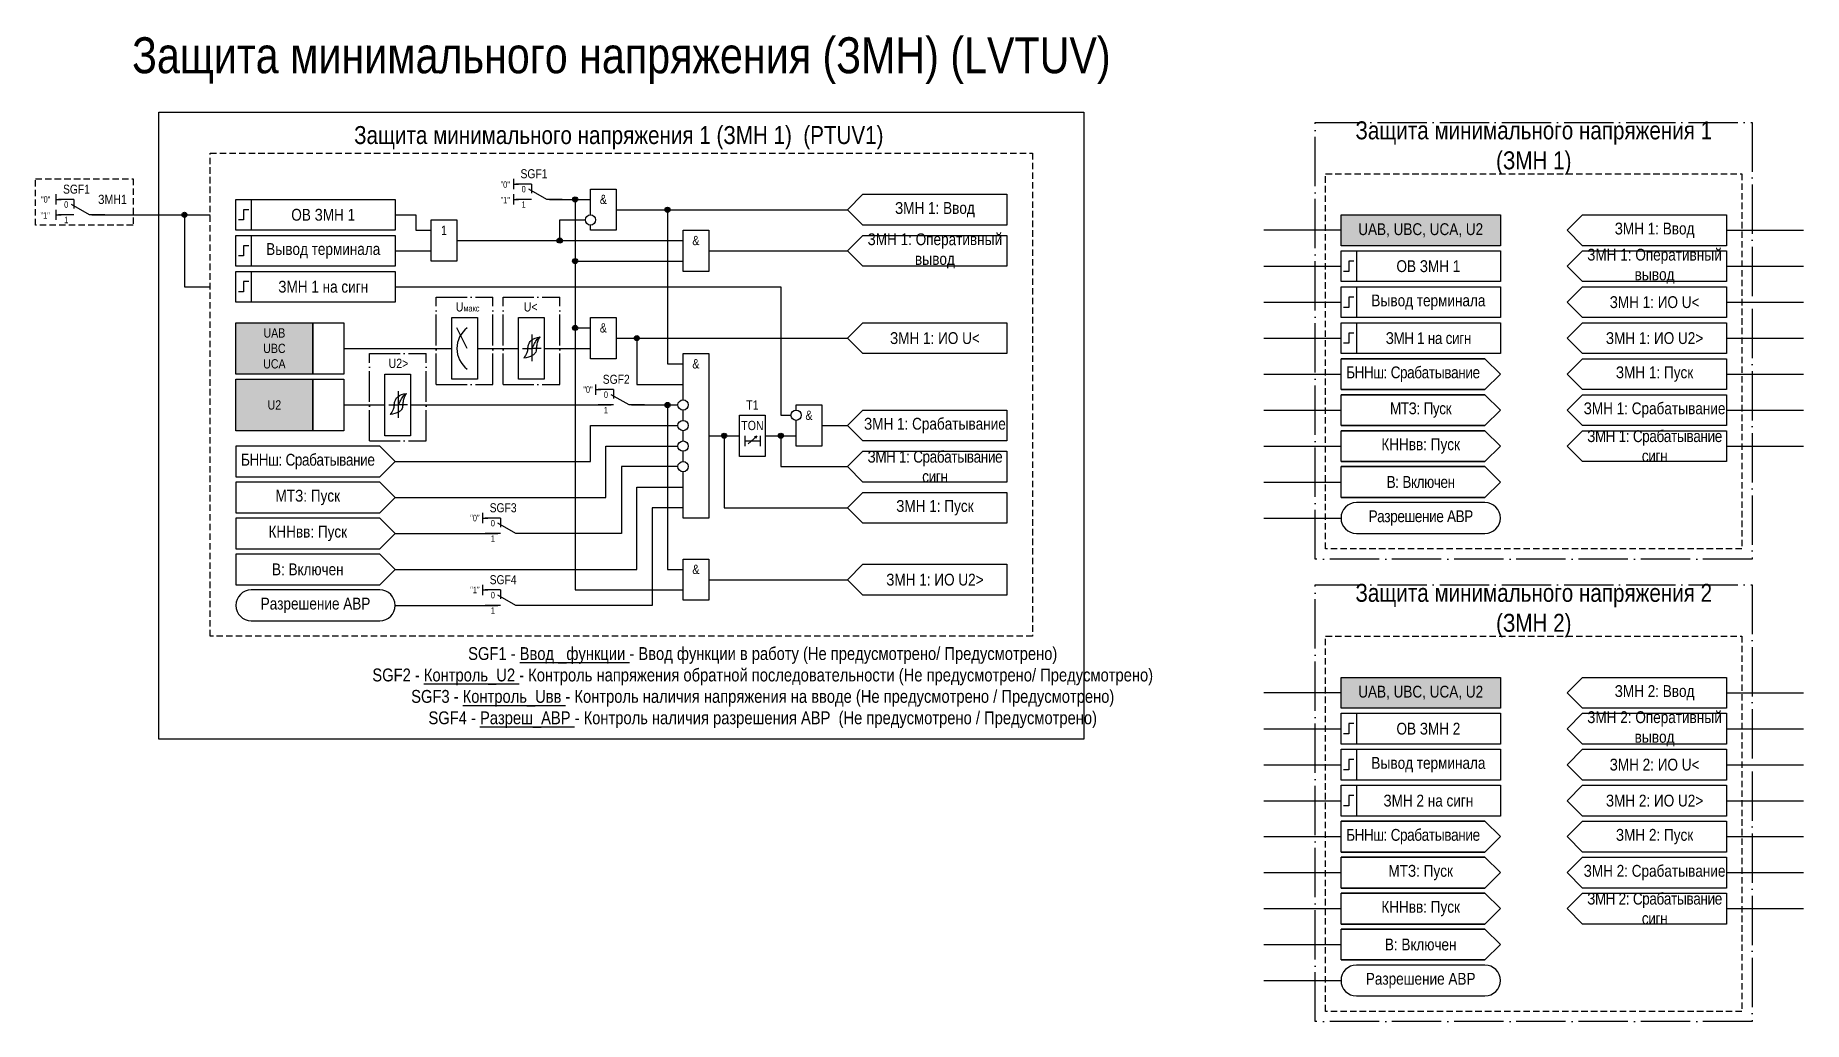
# Model space of a CAD drawing. Header units: millimetres. Extents: x -24 to 320, y -55 to 137.
import ezdxf
from ezdxf.enums import TextEntityAlignment as Align

# ---------------------------------------------------------------- set-up
doc = ezdxf.new("R2010")
doc.units = ezdxf.units.MM
doc.linetypes.add('ACAD_ISO04W100', pattern=[30, 24, -3, 0, -3])
doc.linetypes.add('штриховая2', pattern=[0.375, 0.25, -0.125])
doc.layers.add('TEXT', color=7, linetype='Continuous', lineweight=25, true_color=0xffffff)
doc.layers.add('Основная', color=7, linetype='Continuous')
doc.styles.add('1.8_Gost_RD', font='ARIALN.TTF', dxfattribs={"height": 1.8})
doc.styles.add('2.5_Gost_RD', font='ARIALN.TTF', dxfattribs={"height": 2.5})
doc.styles.add('3.5_Gost_RD', font='ARIALN.TTF', dxfattribs={"height": 3.5})
doc.styles.add('Вывод', font='ARIALN.TTF', dxfattribs={"height": 2.5})
doc.styles.add('Компонент', font='ARIALN.TTF', dxfattribs={"height": 3.5})

# ---------------------------------------------------------------- blocks, each defined once
blk = doc.blocks.new('*U1021')
at = {"layer": 'Основная', "linetype": 'ACAD_ISO04W100', "ltscale": 0.25}
for p, q in [((0, 0), (11, 0)), ((0, -17), (0, 0)), ((11, -17), (11, 0)), ((0, -17), (11, -17))]:
    blk.add_line(p, q, dxfattribs=at)
at = {"layer": 'Основная', "style": 'Компонент'}
blk.add_attdef('ОУ', text='', height=3.5, dxfattribs=at).set_placement((11, 0), align=Align.MIDDLE_CENTER)
blk = doc.blocks.new('*U892')
at = {"layer": 'Основная', "linetype": 'ACAD_ISO04W100', "ltscale": 0.25}
for p, q in [((0, 0), (11, 0)), ((0, -17), (0, 0)), ((11, -17), (11, 0)), ((0, -17), (11, -17))]:
    blk.add_line(p, q, dxfattribs=at)
at = {"layer": 'Основная', "style": 'Компонент'}
blk.add_attdef('ОУ', text='', height=3.5, dxfattribs=at).set_placement((11, 0), align=Align.MIDDLE_CENTER)
blk = doc.blocks.new('*U958')
at = {"layer": 'Основная', "color": 0}
blk.add_line((0, 0), (7, 4), dxfattribs=at)
at = {"layer": 'Основная', "ltscale": 0.35}
blk.add_line((6, 6), (6, 2.5), dxfattribs=at)
blk = doc.blocks.new('*U1018')
at = {"layer": 'Основная', "color": 0}
for p, q in [((-3, 6), (-9, 6)), ((-3, 0), (-9, 0)), ((9, 0), (3, 0))]:
    blk.add_line(p, q, dxfattribs=at)
at = {"layer": 'Основная', "ltscale": 0.25, "xscale": -1}
blk.add_blockref('*U958', (3, 0), dxfattribs=at)
at = {"layer": 'Основная'}
for tag, height, style, p in [('В1', 2.5, 'Вывод', (-13, 6)), ('ОУ', 3.5, 'Компонент', (-2, 10)), ('В2', 2.5, 'Вывод', (-6, 4)), ('В3', 2.5, 'Вывод', (-6, -2))]:
    blk.add_attdef(tag, text='', height=height, dxfattribs=dict(at, style=style)).set_placement(p, align=Align.MIDDLE_CENTER)
blk = doc.blocks.new('Точка')
at = {"ltscale": 100}
h = blk.add_hatch(color=256, dxfattribs=at)
h.dxf.hatch_style = 1
edge = h.paths.add_edge_path()
edge.add_arc((0, 0), 0.5, 0, 360)
blk.add_circle((0, 0), 0.5, dxfattribs=at)
blk = doc.blocks.new('*U985')
at = {"layer": 'Основная', "color": 0}
for p, q in [((-3, 6), (-9, 6)), ((-3, 0), (-9, 0)), ((9, 0), (3, 0))]:
    blk.add_line(p, q, dxfattribs=at)
at = {"layer": 'Основная', "ltscale": 0.25, "xscale": -1}
blk.add_blockref('*U958', (3, 0), dxfattribs=at)
at = {"layer": 'Основная'}
for tag, height, style, p in [('В1', 2.5, 'Вывод', (-14, 6)), ('ОУ', 3.5, 'Компонент', (-2, 10)), ('В2', 2.5, 'Вывод', (-6, 4)), ('В3', 2.5, 'Вывод', (-6, -2))]:
    blk.add_attdef(tag, text='', height=height, dxfattribs=dict(at, style=style)).set_placement(p, align=Align.MIDDLE_CENTER)

msp = doc.modelspace()

# ---------------------------------------------------------------- hatches: boundary and pattern name
at = {"ltscale": 100, "true_color": 0xf7941d}
h = msp.add_hatch(color=30, dxfattribs=at)
h.dxf.hatch_style = 1
h.paths.add_polyline_path([(230, 102), (261, 102), (261, 96), (230, 96)])
h = msp.add_hatch(color=30, dxfattribs=at)
h.dxf.hatch_style = 1
h.paths.add_polyline_path([(15, 81), (30, 81), (30, 71), (15, 71)])
h = msp.add_hatch(color=30, dxfattribs=at)
h.dxf.hatch_style = 1
h.paths.add_polyline_path([(15, 70), (30, 70), (30, 60), (15, 60)])
h = msp.add_hatch(color=30, dxfattribs=at)
h.dxf.hatch_style = 1
h.paths.add_polyline_path([(230, 12), (261, 12), (261, 6), (230, 6)])

# ---------------------------------------------------------------- linework, layer by layer
at = {"ltscale": 100}
for p, q in [((69, 108), (70, 108)), ((230, 99), (215, 99)), ((305, 99), (320, 99)), ((215, 92), (230, 92)), ((305, 92), (320, 92)), ((215, 85), (230, 85)), ((305, 85), (320, 85)), ((215, 78), (230, 78)), ((305, 78), (320, 78)), ((215, 71), (230, 71)), ((305, 71), (320, 71)), ((85, 68), (86, 68)), ((215, 64), (230, 64)), ((305, 64), (320, 64)), ((215, 57), (230, 57)), ((305, 57), (320, 57)), ((215, 50), (230, 50)), ((215, 43), (230, 43)), ((230, 9), (215, 9)), ((305, 9), (320, 9)), ((215, 2), (230, 2)), ((305, 2), (320, 2)), ((215, -5), (230, -5)), ((305, -5), (320, -5)), ((215, -12), (230, -12)), ((305, -12), (320, -12)), ((215, -19), (230, -19)), ((305, -19), (320, -19)), ((215, -26), (230, -26)), ((305, -26), (320, -26)), ((215, -33), (230, -33)), ((305, -33), (320, -33)), ((215, -40), (230, -40)), ((215, -47), (230, -47))]:
    msp.add_line(p, q, dxfattribs=at)
at = {"color": 6, "ltscale": 100}
for p, q in [((-20, 106), (-20, 104)), ((-20, 105), (-19, 105)), ((-20, 103), (-20, 101)), ((-20, 102), (-19, 102))]:
    msp.add_line(p, q, dxfattribs=at)
msp.add_line((46.6, 67.72), (46.6, 62.52))
at = {"color": 7, "ltscale": 100}
for p, q in [((44.79, 65), (46.6, 65)), ((48.42, 65), (46.6, 65)), ((114.7, 57.46), (116.37, 58.95)), ((116.37, 58.95), (115.85, 58.73)), ((116.37, 58.95), (116.11, 58.48))]:
    msp.add_line(p, q, dxfattribs=at)
at = {"color": 3, "ltscale": 100}
msp.add_lwpolyline([(0, 122), (180, 122), (180, 0), (0, 0)], close=True, dxfattribs=at)
at = {"color": 251, "linetype": 'ACAD_ISO04W100', "lineweight": 30, "ltscale": 0.4, "true_color": 0x58595b}
for points in [[(225, 120), (310, 120), (310, 35), (225, 35)], [(225, 30), (310, 30), (310, -55), (225, -55)]]:
    msp.add_lwpolyline(points, close=True, dxfattribs=at)
at = {"color": 6, "linetype": 'штриховая2', "ltscale": 5}
msp.add_lwpolyline([(-24, 109), (-5, 109), (-5, 100), (-24, 100)], close=True, dxfattribs=at)
at = {"linetype": 'штриховая2', "ltscale": 5}
for points in [[(227, 110), (308, 110), (308, 37), (227, 37)], [(227, 20), (308, 20), (308, -53), (227, -53)]]:
    msp.add_lwpolyline(points, close=True, dxfattribs=at)
at = {"ltscale": 100}
for points in [[(69, 105), (70, 105)], [(76, 105), (81, 105), (81, 93), (102, 93)], [(76, 105), (81, 105), (81, 80), (84, 80)], [(76, 105), (81, 105), (81, 29), (102, 29)], [(46, 102), (50, 102), (50, 99), (53, 99)], [(89, 103), (99, 103), (99, 73), (102, 73)], [(46, 88), (121, 88), (121, 63), (123, 63)], [(36, 76), (57, 76)], [(62, 76), (70, 76)], [(75, 76), (84, 76)], [(89, 78), (93, 78), (93, 69), (102, 69)], [(230, 68), (258, 68), (261, 71), (258, 74), (230, 74), (258, 74), (261, 71), (258, 68), (230, 68), (230, 74)], [(230, 61), (258, 61), (261, 64), (258, 67), (230, 67), (258, 67), (261, 64), (258, 61), (230, 61), (230, 67)], [(36, 65), (44, 65)], [(49, 65), (88, 65)], [(92, 65), (101, 65)], [(92, 65), (99, 65), (99, 33), (102, 33)], [(46, 54), (84, 54), (84, 61), (101, 61)], [(107, 59), (110, 59), (110, 45), (134, 45)], [(114, 59), (114, 57)], [(117, 59), (117, 57)], [(118, 59), (121, 59), (121, 53), (134, 53)], [(230, 54), (258, 54), (261, 57), (258, 60), (230, 60), (258, 60), (261, 57), (258, 54), (230, 54), (230, 60)], [(46, 47), (87, 47), (87, 57), (101, 57)], [(114, 58), (117, 58)], [(101, 53), (90, 53), (90, 40), (70, 40)], [(230, 47), (258, 47), (261, 50), (258, 53), (230, 53), (258, 53), (261, 50), (258, 47), (230, 47), (230, 53)], [(46, 33), (93, 33), (93, 49), (102, 49)], [(102, 45), (96, 45), (96, 26), (70, 26)], [(63, 43), (64, 43)], [(46, 40), (66, 40)], [(107, 31), (134, 31)], [(63, 29), (64, 29)], [(46, 26), (66, 26)], [(230, -22), (258, -22), (261, -19), (258, -16), (230, -16), (258, -16), (261, -19), (258, -22), (230, -22), (230, -16)], [(230, -29), (258, -29), (261, -26), (258, -23), (230, -23), (258, -23), (261, -26), (258, -29), (230, -29), (230, -23)], [(230, -36), (258, -36), (261, -33), (258, -30), (230, -30), (258, -30), (261, -33), (258, -36), (230, -36), (230, -30)], [(230, -43), (258, -43), (261, -40), (258, -37), (230, -37), (258, -37), (261, -40), (258, -43), (230, -43), (230, -37)]]:
    msp.add_lwpolyline(points, dxfattribs=at)
at = {"color": 6, "ltscale": 100}
for points in [[(-13, 102), (10, 102)], [(-13, 102), (5, 102), (5, 88), (10, 88)]]:
    msp.add_lwpolyline(points, dxfattribs=at)
at = {"ltscale": 100}
for points in [[(230, 102), (261, 102), (261, 96), (230, 96)], [(277, 102), (305, 102), (305, 96), (277, 96), (274, 99)], [(230, 95), (261, 95), (261, 89), (230, 89)], [(230, 95), (233, 95), (233, 89), (230, 89)], [(277, 95), (305, 95), (305, 89), (277, 89), (274, 92)], [(230, 88), (261, 88), (261, 82), (230, 82)], [(230, 88), (233, 88), (233, 82), (230, 82)], [(277, 88), (305, 88), (305, 82), (277, 82), (274, 85)], [(15, 81), (30, 81), (30, 71), (15, 71)], [(30, 81), (36, 81), (36, 71), (30, 71)], [(57, 82), (62, 82), (62, 70), (57, 70)], [(70, 82), (75, 82), (75, 70), (70, 70)], [(230, 81), (261, 81), (261, 75), (230, 75)], [(230, 81), (233, 81), (233, 75), (230, 75)], [(277, 81), (305, 81), (305, 75), (277, 75), (274, 78)], [(277, 74), (305, 74), (305, 68), (277, 68), (274, 71)], [(15, 70), (30, 70), (30, 60), (15, 60)], [(30, 70), (36, 70), (36, 60), (30, 60)], [(44, 71), (49, 71), (49, 59), (44, 59)], [(277, 67), (305, 67), (305, 61), (277, 61), (274, 64)], [(113, 63), (118, 63), (118, 55), (113, 55)], [(277, 60), (305, 60), (305, 54), (277, 54), (274, 57)], [(230, 12), (261, 12), (261, 6), (230, 6)], [(277, 12), (305, 12), (305, 6), (277, 6), (274, 9)], [(230, 5), (261, 5), (261, -1), (230, -1)], [(230, 5), (233, 5), (233, -1), (230, -1)], [(277, 5), (305, 5), (305, -1), (277, -1), (274, 2)], [(230, -2), (261, -2), (261, -8), (230, -8)], [(230, -2), (233, -2), (233, -8), (230, -8)], [(277, -2), (305, -2), (305, -8), (277, -8), (274, -5)], [(230, -9), (261, -9), (261, -15), (230, -15)], [(230, -9), (233, -9), (233, -15), (230, -15)], [(277, -9), (305, -9), (305, -15), (277, -15), (274, -12)], [(277, -16), (305, -16), (305, -22), (277, -22), (274, -19)], [(277, -23), (305, -23), (305, -29), (277, -29), (274, -26)], [(277, -30), (305, -30), (305, -36), (277, -36), (274, -33)]]:
    msp.add_lwpolyline(points, close=True, dxfattribs=at)
at = {"lineweight": 30, "ltscale": 100}
for points in [[(232.5, 93), (231.5, 93), (231.5, 91), (230.5, 91)], [(232.5, 86), (231.5, 86), (231.5, 84), (230.5, 84)], [(232.5, 79), (231.5, 79), (231.5, 77), (230.5, 77)], [(232.5, 3), (231.5, 3), (231.5, 1), (230.5, 1)], [(232.5, -4), (231.5, -4), (231.5, -6), (230.5, -6)], [(232.5, -11), (231.5, -11), (231.5, -13), (230.5, -13)]]:
    msp.add_lwpolyline(points, dxfattribs=at)
at = {"ltscale": 100}
for points in [[(233, 40), (258, 40, 1), (258, 46), (233, 46, 1)], [(18, 23), (43, 23, 1), (43, 29), (18, 29, 1)], [(233, -50), (258, -50, 1), (258, -44), (233, -44, 1)]]:
    msp.add_lwpolyline(points, format="xyb", close=True, dxfattribs=at)
for points in [[(45.8, 64.92), (45.95, 65.71), (46.44, 66.54), (48.2, 67.26)], [(46.6, 65), (47, 65.72), (47.47, 66.6), (48.2, 67.26)], [(47.48, 64.92), (47.6, 65.71), (47.81, 66.54), (48.2, 67.26)], [(45.8, 64.92), (45.6, 64.13), (45, 63.12)], [(47.48, 64.92), (47.25, 64.13), (46.76, 63.67), (45, 63.12)]]:
    msp.add_spline(points, degree=3)
at = {"layer": 'Основная', "ltscale": 100}
for p, q in [((69, 109), (69, 107)), ((69, 106), (69, 104)), ((85, 69), (85, 67)), ((63, 44), (63, 42)), ((63, 30), (63, 28))]:
    msp.add_line(p, q, dxfattribs=at)
at = {"layer": 'Основная', "color": 7, "ltscale": 100}
for p, q in [((60, 76), (58, 80)), ((70.79, 76), (72.6, 76)), ((74.42, 76), (72.6, 76))]:
    msp.add_line(p, q, dxfattribs=at)
at = {"layer": 'Основная'}
msp.add_line((72.6, 78.72), (72.6, 73.52), dxfattribs=at)
at = {"layer": 'Основная', "linetype": 'штриховая2', "ltscale": 5}
msp.add_lwpolyline([(10, 114), (170, 114), (170, 20), (10, 20)], close=True, dxfattribs=at)
at = {"layer": 'Основная', "ltscale": 100}
for points in [[(84, 102), (84, 107), (89, 107), (89, 99), (84, 99), (84, 100)], [(76, 105), (84, 105)], [(58, 97), (78, 97), (78, 101), (83, 101)], [(89, 103), (134, 103)], [(58, 97), (102, 97)], [(46, 95), (53, 95)], [(107, 95), (107, 95), (107, 95), (134, 95)], [(89, 78), (134, 78)], [(102, 66), (102, 75), (107, 75), (107, 43), (102, 43), (102, 52)], [(102, 62), (102, 64)], [(124, 64), (124, 65), (129, 65), (129, 57), (124, 57), (124, 62)], [(102, 58), (102, 60)], [(107, 59), (113, 59)], [(107, 59), (113, 59), (113, 59), (113, 59)], [(118, 59), (124, 59)], [(129, 61), (134, 61)], [(46, 54), (43, 57), (15, 57), (15, 51), (43, 51), (46, 54)], [(102, 54), (102, 56)], [(46, 47), (43, 50), (15, 50), (15, 44), (43, 44), (46, 47)], [(46, 40), (43, 43), (15, 43), (15, 37), (43, 37), (46, 40)], [(46, 33), (43, 36), (15, 36), (15, 30), (43, 30), (46, 33)]]:
    msp.add_lwpolyline(points, dxfattribs=at)
for points in [[(15, 105), (18, 105), (18, 99), (15, 99)], [(15, 105), (46, 105), (46, 99), (15, 99)], [(165, 106), (165, 100), (137, 100), (134, 103), (137, 106)], [(53, 101), (58, 101), (58, 93), (53, 93)], [(15, 98), (18, 98), (18, 92), (15, 92)], [(15, 98), (46, 98), (46, 92), (15, 92)], [(102, 99), (107, 99), (107, 91), (102, 91)], [(165, 98), (165, 92), (137, 92), (134, 95), (137, 98)], [(15, 91), (18, 91), (18, 85), (15, 85)], [(15, 91), (46, 91), (46, 85), (15, 85)], [(84, 82), (89, 82), (89, 74), (84, 74)], [(165, 81), (165, 75), (137, 75), (134, 78), (137, 81)], [(165, 64), (165, 58), (137, 58), (134, 61), (137, 64)], [(165, 56), (165, 50), (137, 50), (134, 53), (137, 56)], [(165, 48), (165, 42), (137, 42), (134, 45), (137, 48)], [(102, 35), (107, 35), (107, 27), (102, 27)], [(165, 34), (165, 28), (137, 28), (134, 31), (137, 34)]]:
    msp.add_lwpolyline(points, close=True, dxfattribs=at)
at = {"layer": 'Основная', "lineweight": 30, "ltscale": 100}
for points in [[(17.5, 103), (16.5, 103), (16.5, 101), (15.5, 101)], [(17.5, 96), (16.5, 96), (16.5, 94), (15.5, 94)], [(17.5, 89), (16.5, 89), (16.5, 87), (15.5, 87)]]:
    msp.add_lwpolyline(points, dxfattribs=at)
at = {"layer": 'Основная'}
for centre in [(84, 101), (102, 65), (102, 61), (124, 63), (102, 57), (102, 53)]:
    msp.add_circle(centre, 1, dxfattribs=at)
at = {"layer": 'Основная', "color": 7, "ltscale": 100}
msp.add_arc((63, 76), 5, 126.8699, 233.1301, dxfattribs=at)
at = {"layer": 'Основная'}
for points in [[(71.8, 75.92), (71.6, 75.13), (71, 74.12)], [(73.48, 75.92), (73.25, 75.13), (72.76, 74.67), (71, 74.12)], [(71.8, 75.92), (71.95, 76.71), (72.44, 77.54), (74.2, 78.26)], [(72.6, 76), (73, 76.72), (73.47, 77.6), (74.2, 78.26)], [(73.48, 75.92), (73.6, 76.71), (73.81, 77.54), (74.2, 78.26)]]:
    msp.add_spline(points, degree=3, dxfattribs=at)

# ---------------------------------------------------------------- block references
at = {"layer": 'Основная', "ltscale": 0.25}
ref = msp.add_blockref('*U1018', (74, 105), dxfattribs=dict(at, xscale=0.5, yscale=0.5, zscale=0.5))
ref.add_attrib('ОУ', 'SGF1', dxfattribs={"height": 1.75, "style": 'Компонент'}).set_placement((73, 110), align=Align.MIDDLE_CENTER)
ref.add_attrib('В2', '0', dxfattribs={"height": 1.25, "style": 'Вывод'}).set_placement((71, 107), align=Align.MIDDLE_CENTER)
ref.add_attrib('В3', '1', dxfattribs={"height": 1.25, "style": 'Вывод'}).set_placement((71, 104), align=Align.MIDDLE_CENTER)
at = {"layer": 'Основная', "color": 6, "ltscale": 0.25, "xscale": 0.5, "yscale": 0.5, "zscale": 0.5}
msp.add_blockref('*U985', (-15, 102), dxfattribs=at).add_auto_attribs({'ОУ': 'SGF1', 'В1': '"0"', 'В2': '0', 'В3': '1'})
at = {"layer": 'Основная', "ltscale": 100}
for p in [(81, 105), (99, 103), (78, 97), (81, 93), (81, 80), (93, 78), (99, 65), (110, 59), (121, 59)]:
    msp.add_blockref('Точка', p, dxfattribs=at)
at = {"layer": 'Основная', "color": 6, "ltscale": 100}
msp.add_blockref('Точка', (5, 102), dxfattribs=at)
at = {"layer": 'Основная', "ltscale": 0.25}
for name, p in [('*U892', (54, 86)), ('*U1021', (67, 86)), ('*U892', (41, 75))]:
    msp.add_blockref(name, p, dxfattribs=at)
at = {"layer": 'Основная', "ltscale": 0.25, "xscale": 0.5, "yscale": 0.5, "zscale": 0.5}
for p, values in [((90, 65), {'ОУ': 'SGF2', 'В1': '"0"', 'В2': '0', 'В3': '1'}), ((68, 40), {'ОУ': 'SGF3', 'В1': '"0"', 'В2': '0', 'В3': '1'}), ((68, 26), {'ОУ': 'SGF4', 'В1': '"1"', 'В2': '0', 'В3': '1'})]:
    msp.add_blockref('*U1018', p, dxfattribs=at).add_auto_attribs(values)

# ---------------------------------------------------------------- texts
at = {"color": 30, "ltscale": 100, "attachment_point": 5, "style": '3.5_Gost_RD'}
for s, insert, char_height, width in [('{\\C3;Защита минимального напряжения (ЗМН) (LVTUV)}', (90, 132), 7, 180), ('Защита минимального напряжения 1 (ЗМН 1)  (PTUV1)', (89.5, 117), 3.5, 159), ('{\\C30;\\c1938679;Защита минимального напряжения 1 \\P(ЗМН 1)}', (267.5, 115), 3.5, 85), ('{\\C30;\\c1938679;Защита минимального напряжения 2 \\P(ЗМН 2)}', (267.5, 25), 3.5, 85), ('SGF1 - {\\LВвод _функции} - Ввод функции в работу (Не предусмотрено/ Предусмотрено)\\PSGF2 - {\\LКонтроль_U2} - Контроль напряжения обратной последовательности (Не предусмотрено/ Предусмотрено)\\PSGF3 - {\\LКонтроль_Uвв} - Контроль наличия напряжения на вводе (Не предусмотрено / Предусмотрено)\\PSGF4 - {\\LРазреш_АВР} - Контроль наличия разрешения АВР ^I(Не предусмотрено / Предусмотрено)', (117.5, 10), 2.5, 215)]:
    msp.add_mtext(s, dxfattribs=dict(at, insert=insert, char_height=char_height, width=width))
at = {"color": 6, "ltscale": 100, "insert": (-9, 105), "char_height": 1.8, "width": 8, "attachment_point": 5, "style": '2.5_Gost_RD'}
msp.add_mtext('ЗМН1', dxfattribs=at)
at = {"color": 6, "ltscale": 100, "insert": (-23, 102.5), "char_height": 1.25, "attachment_point": 1, "style": '3.5_Gost_RD'}
msp.add_mtext_dynamic_manual_height_columns('"1"', width=2, gutter_width=17.5, heights=[0], dxfattribs=at)
at = {"ltscale": 100, "attachment_point": 5}
for s, insert, char_height, width, style in [('ЗМН 1: Ввод', (291, 99), 2.3, 28, '2.5_Gost_RD'), ('ЗМН 1: Оперативный вывод', (291, 92), 2.3, 28, '2.5_Gost_RD'), ('ЗМН 1: ИО U<', (291, 85), 2.3, 28, '2.5_Gost_RD'), ('UAB\\PUBC\\PUCA', (22.5, 76), 1.8, 15, '1.8_Gost_RD'), ('ЗМН 1: ИО U2>', (291, 78), 2.3, 28, '2.5_Gost_RD'), ('ЗМН 1: Пуск', (291, 71), 2.3, 28, '2.5_Gost_RD'), ('U2', (22.5, 65), 1.8, 15, '1.8_Gost_RD'), ('T1', (115.5, 65), 1.8, 5, '2.5_Gost_RD'), ('ЗМН 1: Срабатывание', (291, 64), 2.3, 28, '2.5_Gost_RD'), ('TON', (115.5, 61), 1.8, 5, '2.5_Gost_RD'), ('{\\T0.95;ЗМН 1: Срабатывание сигн}', (291, 57), 2.3, 28, '2.5_Gost_RD'), ('ЗМН 2: Ввод', (291, 9), 2.3, 28, '2.5_Gost_RD'), ('ЗМН 2: Оперативный вывод', (291, 2), 2.3, 28, '2.5_Gost_RD'), ('ЗМН 2: ИО U<', (291, -5), 2.3, 28, '2.5_Gost_RD'), ('ЗМН 2: ИО U2>', (291, -12), 2.3, 28, '2.5_Gost_RD'), ('ЗМН 2: Пуск', (291, -19), 2.3, 28, '2.5_Gost_RD'), ('ЗМН 2: Срабатывание', (291, -26), 2.3, 28, '2.5_Gost_RD'), ('{\\T0.95;ЗМН 2: Срабатывание сигн}', (291, -33), 2.3, 28, '2.5_Gost_RD')]:
    msp.add_mtext(s, dxfattribs=dict(at, insert=insert, char_height=char_height, width=width, style=style))
at = {"color": 7, "ltscale": 100, "insert": (41, 74), "char_height": 1.8, "attachment_point": 1, "style": '1.8_Gost_RD'}
msp.add_mtext_dynamic_manual_height_columns('\\pi3.7178;U2>', width=11, gutter_width=17.5, heights=[0], dxfattribs=at)
at = {"layer": 'TEXT', "color": 0, "ltscale": 100, "char_height": 2.3, "attachment_point": 5, "style": '2.5_Gost_RD'}
for s, insert, width in [('{\\C256;UAB, UBC, UCA, U2}', (245.5, 99), 31), ('{\\C256;ОВ ЗМН 1}', (247, 92), 28), ('{\\C256;Вывод терминала}', (247, 85), 28), ('{\\T0.95;\\C256;ЗМН 1 на сигн}', (247, 78), 28), ('{\\T0.95;\\C256;БННш: Срабатывание}', (244, 71), 28), ('{\\T0.95;\\C256;МТЗ: Пуск}', (245.5, 64), 31), ('{\\C256;КННвв: Пуск}', (245.5, 57), 31), ('{\\T0.95;\\C256;В: Включен}', (245.5, 50), 31), ('{\\C256;UAB, UBC, UCA, U2}', (245.5, 9), 31), ('{\\C256;ОВ ЗМН 2}', (247, 2), 28), ('{\\C256;Вывод терминала}', (247, -5), 28), ('\\pt23;{\\C256;ЗМН 2 на сигн}', (247, -12), 28), ('{\\T0.95;\\C256;БННш: Срабатывание}', (244, -19), 28), ('{\\C256;МТЗ: Пуск}', (245.5, -26), 31), ('{\\C256;КННвв: Пуск}', (245.5, -33), 31), ('{\\C256;В: Включен}', (245.5, -40), 31)]:
    msp.add_mtext(s, dxfattribs=dict(at, insert=insert, width=width))
at = {"layer": 'TEXT', "ltscale": 100, "char_height": 2.3, "width": 31, "attachment_point": 5, "style": '2.5_Gost_RD'}
for s, insert in [('{\\T0.95;Разрешение АВР}', (245.5, 43)), ('Разрешение АВР', (245.5, -47))]:
    msp.add_mtext(s, dxfattribs=dict(at, insert=insert))
at = {"layer": 'Основная', "ltscale": 100, "char_height": 1.25, "attachment_point": 1, "style": '3.5_Gost_RD'}
for s, insert in [('"0"', (66.5, 108.5)), ('"1"', (66.5, 105.5))]:
    msp.add_mtext_dynamic_manual_height_columns(s, width=2, gutter_width=17.5, heights=[0], dxfattribs=dict(at, insert=insert))
at = {"layer": 'Основная', "color": 0, "ltscale": 100, "char_height": 2.3, "width": 28, "attachment_point": 5, "style": '2.5_Gost_RD'}
for s, insert in [('{\\C256;ОВ ЗМН 1}', (32, 102)), ('{\\C256;Вывод терминала}', (32, 95)), ('{\\C256;ЗМН 1: Оперативный вывод}', (151, 95)), ('{\\C256;ЗМН 1: ИО U<}', (151, 78)), ('{\\C256;ЗМН 1: Срабатывание}', (151, 61)), ('{\\T0.95;\\C256;ЗМН 1: Срабатывание сигн}', (151, 53)), ('{\\C256;ЗМН 1: Пуск}', (151, 45)), ('{\\C256;ЗМН 1: ИО U2>}', (151, 31))]:
    msp.add_mtext(s, dxfattribs=dict(at, insert=insert))
at = {"layer": 'Основная', "ltscale": 100, "attachment_point": 5, "style": '2.5_Gost_RD'}
for s, insert, char_height, width in [('&', (86.5, 105), 1.8, 5), ('ЗМН 1: Ввод', (151, 103), 2.3, 28), ('1', (55.5, 99), 1.8, 5), ('&', (104.5, 97), 1.8, 5), ('ЗМН 1 на сигн', (32, 88), 2.3, 28), ('&', (86.5, 80), 1.8, 5), ('&', (104.5, 73), 1.8, 5), ('&', (126.5, 63), 1.8, 5), ('{\\T0.95;БННш: Срабатывание}', (29, 54), 2.3, 28), ('МТЗ: Пуск', (29, 47), 2.3, 28), ('КННвв: Пуск', (29, 40), 2.3, 28), ('В: Включен', (29, 33), 2.3, 28), ('&', (104.5, 33), 1.8, 5), ('Разрешение АВР', (30.5, 26), 2.3, 31)]:
    msp.add_mtext(s, dxfattribs=dict(at, insert=insert, char_height=char_height, width=width))
at = {"layer": 'Основная', "color": 7, "ltscale": 100, "char_height": 1.8, "attachment_point": 1, "style": '1.8_Gost_RD'}
for s, width, insert in [('\\pi2.78586;U{\\H0.66667x;макс}', 11, (55, 85)), ('U<', 4, (71, 85))]:
    msp.add_mtext_dynamic_manual_height_columns(s, width=width, gutter_width=17.5, heights=[0], dxfattribs=dict(at, insert=insert))

doc.saveas('drawing.dxf')
